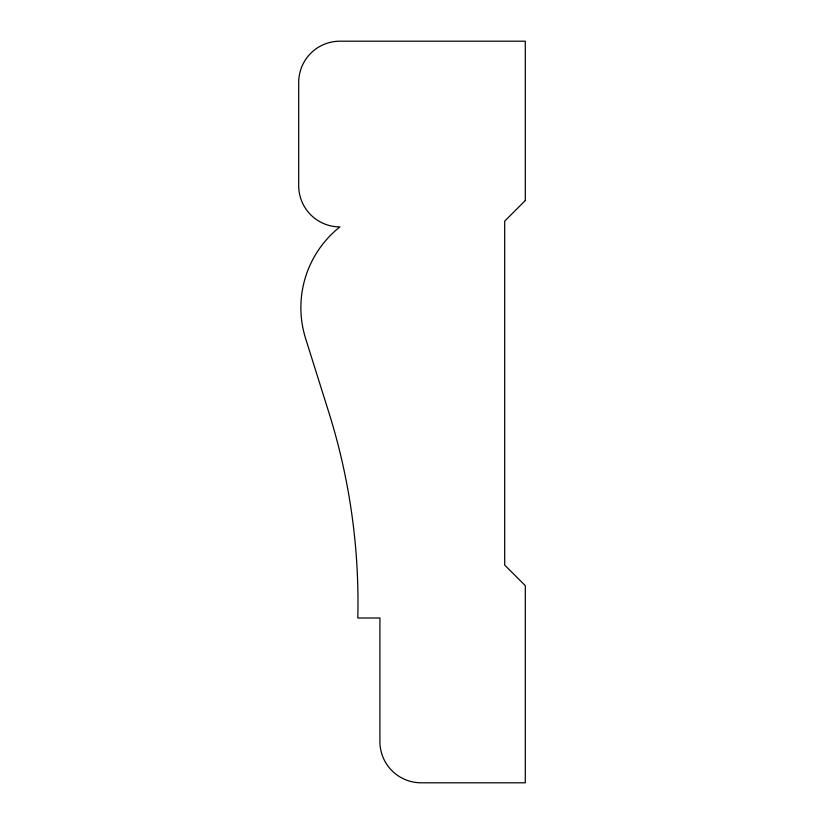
<?xml version="1.0" encoding="UTF-8"?>
<svg xmlns="http://www.w3.org/2000/svg" width="824" height="824" viewBox="0 0 824 824"><rect width="100%" height="100%" fill="white"/><g stroke="black" fill="none" stroke-linecap="round" stroke-linejoin="round"><path stroke-width="1.24" d="M525.3 200.52L504.7 221.12L504.7 565.079L525.3 585.679L525.3 782.8L421.116 782.8A41.2 41.2 0 0 1 379.916 741.6L379.916 618L357.791 618A633.687 633.687 0 0 0 328.838 412.412L305.611 338.499A103.01 103.01 0 0 1 339.9 226.899A41.159 41.159 0 0 1 298.7 185.699L298.7 82.4A41.2 41.2 0 0 1 339.9 41.2L525.3 41.2L525.3 200.52"/></g></svg>
